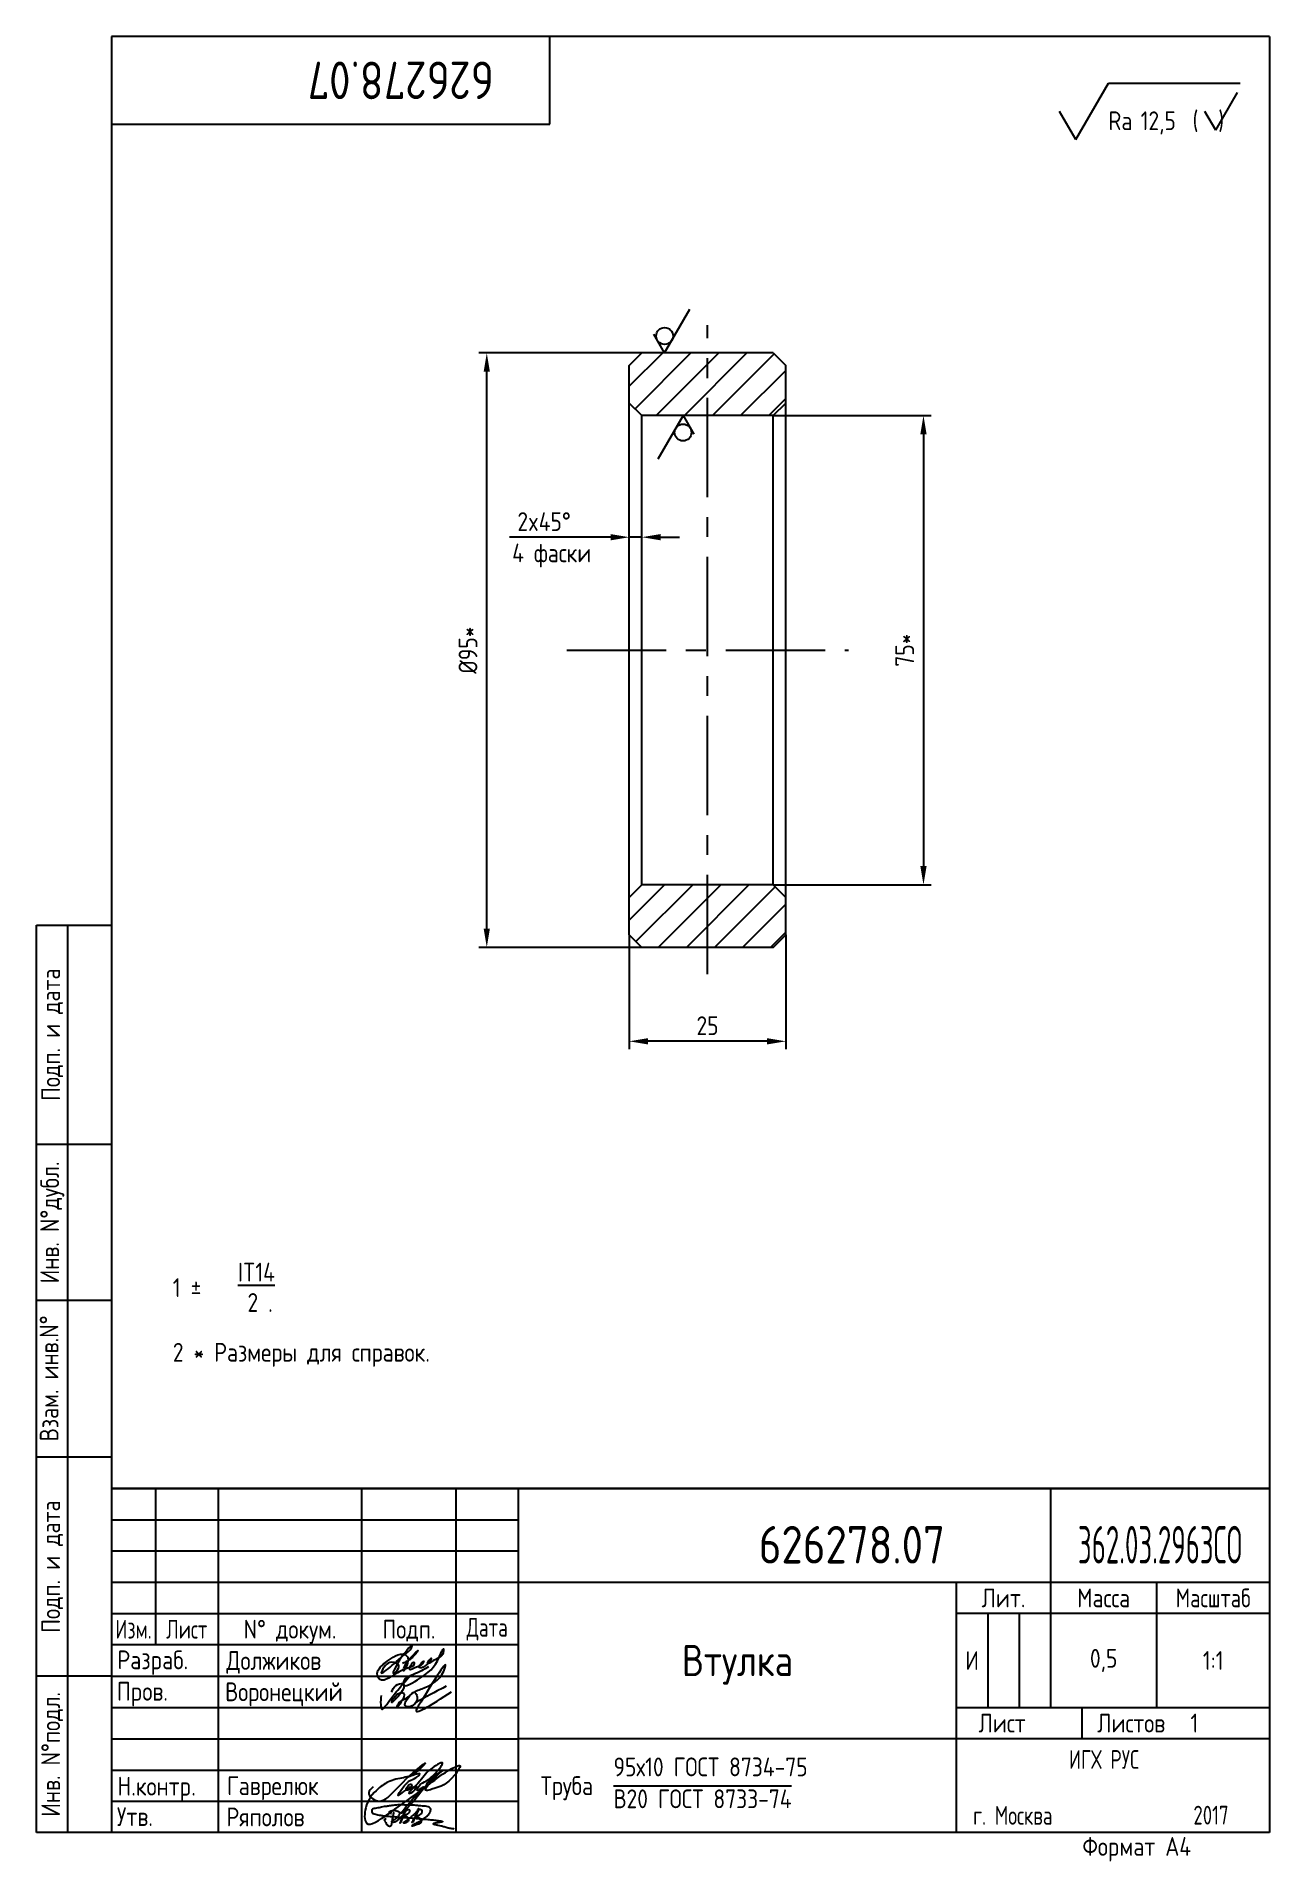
# Paper-space layout 'A3_protect' of a CAD drawing. Header units: millimetres. Extents: x 554 to 751, y 0 to 292.
# The model-space entities are those that its viewports show. They can reach past a viewport. Long polylines and large blocks are cut down to what shows.
import ezdxf
from ezdxf.enums import TextEntityAlignment as Align

# ---------------------------------------------------------------- set-up
doc = ezdxf.new("R2010")
doc.units = ezdxf.units.MM
doc.header["$LTSCALE"] = 0.5
doc.linetypes.add('CENTER', pattern=[50.8, 31.75, -6.35, 6.35, -6.35])
for name, color, linetype in [('Bord', 1, 'Continuous'), ('Cen', 5, 'CENTER'), ('Cont', 6, 'Continuous'), ('Dim', 7, 'Continuous'), ('Hatch', 2, 'Continuous'), ('Text', 3, 'Continuous'), ('Textb', 6, 'Continuous'), ('Vporti', 7, 'Continuous')]:
    doc.layers.add(name, color=color, linetype=linetype)
doc.layers.get('Vporti').off()
doc.styles.add('Style1', font='romans.shx', dxfattribs={"width": 0.8})
doc.dimstyles.new('Lin', dxfattribs={"dimtxt": 3, "dimasz": 3, "dimexe": 1.25, "dimexo": 0, "dimgap": 1.5, "dimtad": 1, "dimtxsty": 'Style1', "dimcen": 2.5, "dimclrt": 3, "dimadec": 0, "dimazin": 0, "dimtfac": 1, "dimtmove": 0, "dimatfit": 3, "dimldrblk": 'DOT', "dimfxl": 1, "dimarcsym": 0})
doc.dimstyles.new('Lin$0', dxfattribs={"dimtxt": 3, "dimasz": 3, "dimexe": 1.25, "dimexo": 0, "dimgap": 1, "dimtad": 1, "dimdec": 3, "dimtxsty": 'Style1', "dimcen": 2.5, "dimclrt": 3, "dimadec": 0, "dimazin": 0, "dimtfac": 1, "dimtdec": 3, "dimtmove": 0, "dimatfit": 3, "dimldrblk": 'DOT', "dimfxl": 1, "dimarcsym": 0})

# ---------------------------------------------------------------- blocks, each defined once
blk = doc.blocks.new('A4')
at = {"layer": 'Bord'}
for p, q in [((20, 55), (85, 55)), ((20, 50), (85, 50)), ((20, 45), (85, 45)), ((160, 40), (160, 25)), ((165, 40), (165, 25)), ((20, 30), (85, 30)), ((20, 25), (85, 25)), ((20, 20), (85, 20)), ((20, 15), (85, 15)), ((20, 10), (85, 10))]:
    blk.add_line(p, q, dxfattribs=at)
at = {"layer": 'Cont'}
for p, q in [((205, 292), (20, 292)), ((20, 292), (20, 5)), ((90, 278), (90, 292)), ((205, 292), (205, 5)), ((20, 278), (90, 278)), ((8, 5), (8, 150)), ((8, 150), (20, 150)), ((13, 5), (13, 150)), ((8, 115), (20, 115)), ((20, 90), (8, 90)), ((20, 65), (8, 65)), ((205, 60), (20, 60)), ((20, 60), (205, 60)), ((27, 60), (27, 35)), ((37, 60), (37, 5)), ((60, 5), (60, 60)), ((75, 60), (75, 5)), ((85, 5), (85, 60)), ((170, 60), (170, 25)), ((85, 45), (205, 45)), ((155, 5), (155, 45)), ((187, 25), (187, 45)), ((20, 40), (85, 40)), ((205, 40), (155, 40)), ((85, 35), (20, 35)), ((20, 30), (8, 30)), ((155, 25), (205, 25)), ((175, 25), (175, 20)), ((205, 20), (85, 20)), ((20, 5), (8, 5)), ((205, 5), (20, 5))]:
    blk.add_line(p, q, dxfattribs=at)
at = {"layer": 'Text', "style": 'Style1', "width": 0.8}
for s, p in [('Подп. и дата', (10.5, 132.5)), ('Инв. N%%dдубл.', (10.5, 102.5)), ('Взам. инв.N%%d ', (10, 78.38)), ('Подп. и дата', (10.5, 47.5)), ('Инв. N%%dподл.', (10.5, 17.5))]:
    blk.add_text(s, height=3, rotation=90, dxfattribs=at).set_placement(p, align=Align.MIDDLE)
at = {"layer": 'Text', "style": 'Style1'}
for s, width, p in [('Лит.', 0.8, (162.5, 42.5)), ('Масса', 0.8, (178.5, 42.5)), ('Масштаб', 0.75, (196, 42.5)), ('Изм.', 0.7, (23.5, 37.5)), ('Лист', 0.7, (32, 37.5)), ('N%%d докум.', 0.8, (48.5, 37.5)), ('Подп.', 0.8, (67.5, 37.5)), ('Лист', 0.8, (162.27, 22.5)), ('Листов', 0.8, (182.9, 22.5))]:
    blk.add_text(s, height=3, dxfattribs=dict(at, width=width)).set_placement(p, align=Align.MIDDLE_CENTER)
at = {"layer": 'Text', "style": 'Style1', "width": 0.7}
for s, p in [('Дата', (80, 37.5)), ('ИГХ РУС', (178.57, 16.69))]:
    blk.add_text(s, height=3, dxfattribs=at).set_placement(p, align=Align.MIDDLE)
at = {"layer": 'Text', "style": 'Style1'}
for s, width, p in [('Разpаб.', 0.8, (20.92, 31.1)), ('Пpов.', 0.8, (20.84, 26.08)), ('Н.контp.', 0.8, (20.92, 10.92)), ('Утв.', 0.8, (20.84, 6.06)), ('г. Москва', 0.7, (157.64, 6.25)), ('Фоpмат А4', 0.8, (175.11, 1.29))]:
    blk.add_text(s, height=3, dxfattribs=dict(at, width=width)).set_placement(p)
for tag, p, width in [('ФИО', (39, 31), 0.8), ('ФИО', (39, 26), 0.8), ('ГОСТ_СОРТАМЕНТА', (98.19, 14), 0.8), ('ФИО', (39, 11), 0.8), ('ФИО', (39, 6), 0.8), ('2017', (192.85, 6.29), 0.7)]:
    blk.add_attdef(tag, p, '', height=3, dxfattribs=dict(at, width=width))
at = {"layer": 'Text', "style": 'Style1', "width": 0.8}
for tag, p in [('И', (157.49, 32.5)), ('700', (178.5, 32.5)), ('1:20', (196, 32.5))]:
    blk.add_attdef(tag, text='', height=3, dxfattribs=at).set_placement(p, align=Align.MIDDLE)
blk.add_attdef('Сборочный_чертеж', text='', height=3, dxfattribs=at).set_placement((120, 21.3), align=Align.CENTER)
for tag, p in [('1', (171.12, 22.5)), ('2', (193, 22.5))]:
    blk.add_attdef(tag, text='', height=3, dxfattribs=at).set_placement(p, align=Align.MIDDLE_CENTER)
blk.add_attdef('ЛИСТ', text='', height=3, dxfattribs=at).set_placement((85.99, 12.5), align=Align.MIDDLE_LEFT)
at = {"layer": 'Text', "style": 'Style1', "width": 0.7}
blk.add_attdef('%%OГОСТ_ТЕХ._ТРЕБОВАНИЙ', text='', height=3, dxfattribs=at).set_placement((98.19, 8), align=Align.BOTTOM_LEFT)
at = {"layer": 'Textb', "style": 'Style1', "width": 0.8}
blk.add_attdef('1234567', (81, 290), '', height=6, rotation=180, dxfattribs=at)
blk.add_attdef('1234567', (123.4, 48), '', height=6, dxfattribs=at)
for tag, height, p in [('123ХЯ', 6, (183.62, 48)), ('НАИМЕНОВАНИЕ', 5, (120, 30))]:
    blk.add_attdef(tag, text='', height=height, dxfattribs=at).set_placement(p, align=Align.CENTER)
blk = doc.blocks.new('A$C314368CF')
at = {"layer": 'Text'}
for q in [(7.18, 6), (1.98, 3)]:
    blk.add_line((3.72, 0), q, dxfattribs=at)
at = {"layer": 'Text', "style": 'Style1', "width": 0.8}
blk.add_text('(  )', height=3, dxfattribs=at).set_placement((0, 0))
blk = doc.blocks.new('sherISO_18')
at = {"layer": 'Cont'}
for p, q in [((-30.94, -16.46), (-25.74, -7.46)), ((-25.74, -7.46), (-4.67, -7.46)), ((-30.94, -16.46), (-33.54, -11.96))]:
    blk.add_line(p, q, dxfattribs=at)
blk.add_blockref('A$C314368CF', (-12.3, -14.96))
at = {"layer": 'Textb', "style": 'Style1', "width": 0.8}
blk.add_text('Ra', height=3, dxfattribs=at).set_placement((-25.74, -14.96))
blk.add_attdef('12,5', (-20.6, -14.96), '', height=3, dxfattribs=at)
blk = doc.blocks.new('*D42')
at = {"layer": 'Defpoints', "color": 0, "transparency": 16777216}
for p in [(-739.84, 4595.26), (-741.84, 4585.26), (-739.84, 4585.26)]:
    blk.add_point(p, dxfattribs=at)
at = {"layer": 'Dim', "color": 0, "lineweight": -2, "transparency": 16777216}
for p, q in [((-741.84, 4585.26), (-741.84, 4596.51)), ((-739.84, 4585.26), (-739.84, 4596.51)), ((-744.84, 4595.26), (-760.96, 4595.26)), ((-739.84, 4595.26), (-741.84, 4595.26)), ((-736.84, 4595.26), (-733.84, 4595.26))]:
    blk.add_line(p, q, dxfattribs=at)
at = {"layer": 'Dim', "color": 0, "transparency": 16777216}
for points in [[(-744.84, 4595.76), (-744.84, 4594.76), (-741.84, 4595.26)], [(-736.84, 4595.76), (-736.84, 4594.76), (-739.84, 4595.26)]]:
    blk.add_solid(points, dxfattribs=at)
at = {"layer": 'Dim', "color": 3, "transparency": 16777216, "insert": (-755.45, 4597.76), "char_height": 3, "attachment_point": 5, "style": 'Style1'}
blk.add_mtext('2x45°', dxfattribs=at)
blk = doc.blocks.new('_Dot')
at = {"color": 0, "linetype": 'ByBlock', "lineweight": -2}
blk.add_line((-0.5, 0), (-1, 0), dxfattribs=at)
at = {"color": 0, "linetype": 'ByBlock', "const_width": 0.5}
blk.add_lwpolyline([(-0.25, 0, 1), (0.25, 0, 1)], format="xyb", close=True, dxfattribs=at)
blk = doc.blocks.new('*D43')
at = {"layer": 'Defpoints', "color": 0, "transparency": 16777216}
for p in [(-741.84, 4531.71), (-716.84, 4531.71), (-741.84, 4514.71)]:
    blk.add_point(p, dxfattribs=at)
at = {"layer": 'Dim', "color": 0, "lineweight": -2, "transparency": 16777216}
for p, q in [((-741.84, 4531.71), (-741.84, 4513.46)), ((-716.84, 4531.71), (-716.84, 4513.46)), ((-719.84, 4514.71), (-738.84, 4514.71))]:
    blk.add_line(p, q, dxfattribs=at)
at = {"layer": 'Dim', "color": 0, "transparency": 16777216}
for points in [[(-738.84, 4515.21), (-738.84, 4514.21), (-741.84, 4514.71)], [(-719.84, 4515.21), (-719.84, 4514.21), (-716.84, 4514.71)]]:
    blk.add_solid(points, dxfattribs=at)
at = {"layer": 'Dim', "color": 3, "transparency": 16777216, "insert": (-729.34, 4517.21), "char_height": 3, "attachment_point": 5, "style": 'Style1'}
blk.add_mtext('25', dxfattribs=at)
blk = doc.blocks.new('*D44')
at = {"layer": 'Defpoints', "color": 0, "transparency": 16777216}
for p in [(-764.61, 4624.71), (-739.84, 4624.71), (-739.84, 4529.71)]:
    blk.add_point(p, dxfattribs=at)
at = {"layer": 'Dim', "color": 0, "lineweight": -2, "transparency": 16777216}
for p, q in [((-739.84, 4624.71), (-765.86, 4624.71)), ((-764.61, 4532.71), (-764.61, 4621.71)), ((-739.84, 4529.71), (-765.86, 4529.71))]:
    blk.add_line(p, q, dxfattribs=at)
at = {"layer": 'Dim', "color": 0, "transparency": 16777216}
for points in [[(-765.11, 4621.71), (-764.11, 4621.71), (-764.61, 4624.71)], [(-765.11, 4532.71), (-764.11, 4532.71), (-764.61, 4529.71)]]:
    blk.add_solid(points, dxfattribs=at)
at = {"layer": 'Dim', "color": 3, "transparency": 16777216, "insert": (-767.61, 4577.21), "char_height": 3, "attachment_point": 5, "rotation": 90, "style": 'Style1'}
blk.add_mtext('%%c95*', dxfattribs=at)
blk = doc.blocks.new('sherISO_09')
at = {"layer": 'Text'}
for q in [(4.04, 7), (-1.73, 3)]:
    blk.add_line((0, 0), q, dxfattribs=at)
blk.add_circle((0, 2.71), 1.35, dxfattribs=at)
blk = doc.blocks.new('*D48')
at = {"layer": 'Defpoints', "color": 0, "transparency": 16777216}
for p in [(-718.84, 4614.71), (-718.84, 4539.71), (-694.84, 4539.71)]:
    blk.add_point(p, dxfattribs=at)
at = {"layer": 'Dim', "color": 0, "lineweight": -2, "transparency": 16777216}
for p, q in [((-718.84, 4614.71), (-693.59, 4614.71)), ((-694.84, 4611.71), (-694.84, 4542.71)), ((-718.84, 4539.71), (-693.59, 4539.71))]:
    blk.add_line(p, q, dxfattribs=at)
at = {"layer": 'Dim', "color": 0, "transparency": 16777216}
for points in [[(-695.34, 4611.71), (-694.34, 4611.71), (-694.84, 4614.71)], [(-695.34, 4542.71), (-694.34, 4542.71), (-694.84, 4539.71)]]:
    blk.add_solid(points, dxfattribs=at)
at = {"layer": 'Dim', "color": 3, "transparency": 16777216, "insert": (-697.84, 4577.21), "char_height": 3, "attachment_point": 5, "rotation": 90, "style": 'Style1'}
blk.add_mtext('75*', dxfattribs=at)

msp = doc.modelspace()

# ---------------------------------------------------------------- hatches: boundary and pattern name
at = {"layer": 'Hatch'}
h = msp.add_hatch(dxfattribs=at)
h.set_pattern_fill('ANSI31', color=256, style=0)
h.paths.add_polyline_path([(-739.8359, 4624.7064), (-741.8359, 4622.7064), (-741.8359, 4616.7064), (-739.8359, 4614.7064), (-718.8359, 4614.7064), (-716.8359, 4616.7064), (-716.8359, 4622.7064), (-718.8359, 4624.7064)])
h.paths.add_polyline_path([(-739.8359, 4539.7065), (-741.8359, 4537.7065), (-741.8359, 4531.7065), (-739.8359, 4529.7065), (-718.8359, 4529.7065), (-716.8359, 4531.7065), (-716.8359, 4537.7065), (-718.8359, 4539.7065)])

# ---------------------------------------------------------------- linework, layer by layer
at = {"layer": 'Cen'}
for p, q in [((-729.3359, 4525.4458), (-729.3359, 4629.162)), ((-751.8359, 4577.2065), (-706.8359, 4577.2065))]:
    msp.add_line(p, q, dxfattribs=at)
at = {"layer": 'Cont'}
for p, q in [((-741.8359, 4622.7064), (-739.8359, 4624.7064)), ((-741.8359, 4531.7065), (-741.8359, 4622.7064)), ((-718.8359, 4624.7064), (-739.8359, 4624.7064)), ((-718.8359, 4624.7064), (-716.8359, 4622.7064)), ((-716.8359, 4531.7065), (-716.8359, 4622.7064)), ((-739.8359, 4614.7064), (-741.8359, 4616.7064)), ((-718.8359, 4614.7064), (-716.8359, 4616.7064)), ((-718.8359, 4614.7064), (-739.8359, 4614.7064)), ((-739.8359, 4539.7065), (-739.8359, 4614.7064)), ((-718.8359, 4539.7065), (-718.8359, 4614.7064)), ((-739.8359, 4539.7065), (-741.8359, 4537.7065)), ((-718.8359, 4539.7065), (-739.8359, 4539.7065)), ((-718.8359, 4539.7065), (-716.8359, 4537.7065)), ((-739.8359, 4529.7065), (-741.8359, 4531.7065)), ((-718.8359, 4529.7065), (-739.8359, 4529.7065)), ((-718.8359, 4529.7065), (-716.8359, 4531.7065))]:
    msp.add_line(p, q, dxfattribs=at)

# ---------------------------------------------------------------- block references
at = {"layer": 'Cen'}
msp.add_blockref('sherISO_09', (-736.1916, 4624.7064), dxfattribs=at)
at = {"layer": 'Cen', "rotation": 180}
msp.add_blockref('sherISO_09', (-733.2523, 4614.7064), dxfattribs=at)

# ---------------------------------------------------------------- texts
at = {"layer": 'Text', "style": 'Style1', "width": 0.8}
msp.add_text('4 фаски', height=3, rotation=360, dxfattribs=at).set_placement((-760.5493, 4591.2551))

# ---------------------------------------------------------------- dimensions: what is measured, and where the dimension line sits
at = {"layer": 'Dim'}
dim = msp.add_linear_dim(base=(-764.6078, 4624.7064), p1=(-739.8359, 4529.7065), p2=(-739.8359, 4624.7064), angle=90, text='%%c<>*', dimstyle='Lin', dxfattribs=at)
dim.commit()
dim.dimension.update_dxf_attribs({"geometry": '*D44', "text_midpoint": (-767.6078, 4577.2065)})
dim = msp.add_linear_dim(base=(-694.8359, 4539.7065), p1=(-718.8359, 4614.7064), p2=(-718.8359, 4539.7065), angle=90, text='<>*', dimstyle='Lin$0', override={"dimgap": 1.5, "dimdec": 2, "dimtdec": 2}, dxfattribs=at)
dim.commit()
dim.dimension.update_dxf_attribs({"geometry": '*D48', "text_midpoint": (-697.8359, 4577.2065)})
dim = msp.add_linear_dim(base=(-739.8359, 4595.2551), p1=(-741.8359, 4585.2551), p2=(-739.8359, 4585.2551), text='<>x45°', dimstyle='Lin$0', dxfattribs=at)
dim.commit()
dim.dimension.update_dxf_attribs({"geometry": '*D42', "text_midpoint": (-755.4504, 4595.2551), "dimtype": 160})
dim = msp.add_linear_dim(base=(-741.8359, 4514.7065), p1=(-716.8359, 4531.7065), p2=(-741.8359, 4531.7065), angle=180, dimstyle='Lin$0', override={"dimarcsym": 1}, dxfattribs=at)
dim.commit()
dim.dimension.update_dxf_attribs({"geometry": '*D43', "text_midpoint": (-729.3359, 4517.2065)})

psp = doc.layouts.new('A3_protect')

# ---------------------------------------------------------------- linework, layer by layer
at = {"layer": 'Cont'}
psp.add_line((750.75, 291.98), (750.75, 4.98), dxfattribs=at)
at = {"layer": 'Text'}
for points, knots in [([(610.75, 30.66), (611.17, 31.58), (611.71, 32.76), (613.97, 35.33), (613.52, 34.16), (612.02, 33.13), (607.81, 29.02), (609.46, 31.77), (610.44, 32.45), (612, 31.76), (611.37, 30.95), (610.85, 30.26), (610.68, 30.53), (610.73, 30.61), (610.75, 30.66)], [0, 0, 0, 0, 4.062617, 5.226919, 5.800291, 6.663227, 11.774431, 12.938639, 14.11351, 15.354081, 16.396133, 16.918576, 17.03251, 17.182794, 17.182794, 17.182794, 17.182794]), ([(616.4, 31.45), (615.64, 31.03), (614.32, 30.3), (612.45, 29.72), (612.13, 27.79), (617.05, 30.89), (617.38, 31.5), (618.79, 34.52), (618.76, 33.09), (617.89, 32.96), (615.69, 31.49), (617.01, 33.24), (616.47, 31.73), (613.95, 30.62), (615.84, 32.79), (615.29, 31.59), (614.57, 31.62), (612.7, 30.38), (614.04, 32.64), (614.16, 31.54), (612.25, 31.1), (610.98, 30.27), (608.83, 28.92), (607.79, 30.65), (609.29, 32.07), (610.7, 33.03), (611.98, 33.67), (612.94, 33.26), (613.35, 32.27), (612.05, 29.95), (612.75, 32.24), (613.35, 32.69), (615, 34.5), (614.01, 33.05), (613.28, 32.51), (612.48, 32.12), (612.23, 31.99)], [0, 0, 0, 0, 2.703743, 4.672825, 5.02799, 7.955933, 13.437489, 13.883188, 14.189441, 16.413959, 17.478513, 18.47964, 18.959294, 20.910841, 22.003091, 22.470554, 23.533771, 24.710748, 26.01626, 26.201331, 27.488187, 30.382065, 32.258784, 33.069724, 35.439902, 37.010787, 38.612861, 39.32109, 39.818865, 41.83144, 42.782113, 44.494961, 45.867914, 46.467245, 48.290622, 49.101188, 49.101188, 49.101188, 49.101188]), ([(610.48, 27.47), (610.64, 27.85), (610.95, 28.6), (613.46, 29.16), (611.65, 26.71), (610.13, 25.38), (611.18, 27.37), (613.33, 27.44), (610.86, 24.14), (611.92, 26.35), (613.09, 26.25), (614.06, 27.75), (614.9, 26.37), (614.06, 25.04), (612.03, 25.03), (613.61, 27.44), (616.02, 28.11), (618.38, 29.39), (619.88, 33.82), (616.1, 27.29), (613.43, 23.15), (616.9, 25.42), (620.04, 27.47)], [0, 0, 0, 0, 1.213353, 2.399709, 5.497648, 5.861317, 7.611627, 8.43806, 10.837371, 11.583123, 13.461301, 14.534506, 15.162086, 17.217848, 17.944717, 20.123775, 21.948027, 26.460707, 27.144718, 34.52243, 35.159468, 41.304292, 41.304292, 41.304292, 41.304292]), ([(608.79, 26.91), (608.75, 26.46), (608.69, 25.8), (608.84, 24.26), (610.18, 26.16), (611.31, 27.59), (612.69, 29.2), (613.49, 30.14)], [0, 0, 0, 0, 1.523947, 2.237958, 3.351836, 5.856423, 9.374056, 9.374056, 9.374056, 9.374056]), ([(619.22, 28.36), (618.45, 27.97), (616.73, 27.1), (615.06, 26.15), (614.14, 25.62)], [0, 0, 0, 0, 2.587978, 5.77327, 5.77327, 5.77327, 5.77327]), ([(607.53, 12.28), (607.19, 11.98), (606.31, 11.17), (608.7, 9.31), (611.83, 12.56), (613.33, 14.18), (616.22, 16.4), (614.32, 14.32), (612.91, 13.8), (610.21, 13.41), (607.91, 11.75), (606.17, 9.71), (606.03, 5.19), (612.18, 9.56), (615.94, 12.17), (619.22, 14.87), (621.89, 16), (619.57, 12.67), (618.28, 12.35), (614.97, 11.29), (617.23, 13.72), (619.3, 15.44), (616.61, 13.63), (615.51, 11.53), (610.73, 6.41), (613.33, 9.89), (616.44, 13.11), (614.31, 11.31), (614.86, 12.64), (616.02, 13.16), (617.21, 14.02), (619.47, 16.87), (615.84, 14.76), (615.55, 13.45), (612.51, 10.85), (614.12, 11.54), (614.73, 12.77), (613.67, 11.99), (612.37, 11.46), (613.42, 13.11), (613.78, 12.39), (612.71, 11.93), (610.9, 10.18), (612.39, 12.41), (613.31, 13.37), (614.46, 13.69), (615.42, 14.72), (614.17, 14.24), (613.13, 13.84)], [0, 0, 0, 0, 1.17994, 3.087717, 5.863103, 12.338328, 12.854096, 14.088578, 16.834551, 19.302558, 21.570562, 25.210018, 27.650956, 31.348291, 40.129863, 44.562748, 45.223917, 46.979401, 51.214655, 52.099288, 55.323111, 56.227801, 58.471865, 60.028126, 65.752911, 68.466223, 71.038525, 71.934922, 72.780229, 73.495807, 76.028152, 77.999346, 80.11892, 83.1954, 85.334448, 86.270878, 87.060466, 88.110212, 88.803314, 89.989889, 90.197567, 90.706974, 92.884587, 94.19917, 96.055742, 97.375783, 97.753899, 99.636325, 99.636325, 99.636325, 99.636325]), ([(610.49, 7.97), (610.44, 7.98), (610.35, 8.01), (610.25, 8.1), (610.17, 8.18), (610.1, 8.29), (610.19, 8.38), (610.3, 8.44), (610.47, 8.49), (610.68, 8.53), (610.91, 8.55), (611.14, 8.52), (611.36, 8.47), (611.57, 8.38), (611.76, 8.24), (611.78, 8.02), (611.69, 7.87), (611.6, 7.7), (611.49, 7.54), (611.35, 7.38), (611.21, 7.22), (611.06, 7.13), (610.95, 7.03), (610.81, 6.96), (610.67, 6.91), (610.56, 6.85), (610.48, 6.81), (610.43, 6.75), (610.51, 6.7), (610.58, 6.69), (610.72, 6.67), (610.87, 6.67), (611.04, 6.72), (611.24, 6.79), (611.42, 6.94), (611.58, 7.12), (611.75, 7.25), (611.9, 7.41), (612.05, 7.53), (612.16, 7.64), (612.24, 7.74), (612.38, 7.89), (612.51, 8.13), (612.6, 8.28), (612.67, 8.56), (612.55, 8.26), (612.51, 8.04), (612.35, 7.69), (612.27, 7.41), (612.18, 7.17), (612.06, 6.91), (611.98, 6.72), (611.78, 6.38), (611.94, 6.77), (612.03, 7.05), (612.2, 7.34), (612.32, 7.6), (612.39, 7.79), (612.5, 8), (612.64, 8.18), (612.72, 8.35), (612.84, 8.49), (612.97, 8.64), (613.16, 8.7), (613.33, 8.63), (613.39, 8.47), (613.34, 8.3), (613.22, 8.11), (613.02, 7.97), (612.86, 7.83), (612.71, 7.77), (612.63, 7.73), (612.44, 7.69), (612.67, 7.67), (612.79, 7.6), (612.96, 7.53), (613.07, 7.4), (613.17, 7.27), (613.2, 7.14), (613.21, 6.97), (613.12, 6.8), (612.94, 6.66), (612.73, 6.54), (612.54, 6.46), (612.34, 6.52), (612.45, 6.7), (612.6, 6.76), (612.76, 6.87), (612.92, 6.96), (613.06, 7.06), (613.18, 7.14), (613.27, 7.21), (613.36, 7.29), (613.47, 7.37), (613.6, 7.47), (613.78, 7.62), (613.97, 7.79), (614.15, 7.97), (614.3, 8.09), (614.43, 8.21), (614.52, 8.34), (614.64, 8.44), (614.73, 8.57), (614.79, 8.68), (614.8, 8.87), (614.66, 8.69), (614.6, 8.54), (614.5, 8.29), (614.41, 8.06), (614.31, 7.82), (614.24, 7.58), (614.14, 7.38), (614.04, 7.15), (613.98, 6.94), (613.92, 6.74), (613.87, 6.63), (613.71, 6.59), (613.94, 6.94), (614.07, 7.14), (614.24, 7.47), (614.37, 7.69), (614.5, 7.92), (614.65, 8.2), (614.78, 8.49), (614.92, 8.67), (615.1, 8.78), (615.27, 8.61), (615.31, 8.41), (615.31, 8.23), (615.26, 8.06), (615.14, 7.93), (615, 7.82), (614.84, 7.71), (614.69, 7.63), (614.53, 7.59), (614.42, 7.57), (614.2, 7.58), (614.39, 7.54), (614.47, 7.5), (614.59, 7.48), (614.71, 7.44), (614.83, 7.41), (614.94, 7.32), (615.01, 7.22), (615.1, 7.11), (615.15, 6.99), (615.18, 6.86), (615.2, 6.73), (615.17, 6.59), (615.07, 6.48), (614.91, 6.37), (614.72, 6.33), (614.5, 6.26), (614.29, 6.15), (614.03, 6.08), (613.88, 6.04), (613.74, 6.02), (613.84, 6.18), (613.93, 6.24), (614.13, 6.39), (614.37, 6.49), (614.65, 6.64), (614.86, 6.76), (615.02, 6.84), (615.16, 6.93), (615.31, 7.03), (615.53, 7.18), (615.79, 7.36), (616.06, 7.55), (616.28, 7.72), (616.41, 7.89), (616.54, 8.04), (616.61, 8.2), (616.69, 8.34), (616.73, 8.52), (616.77, 8.73), (616.52, 9.08), (615.99, 9.19), (615.4, 9.23), (614.89, 9.26), (614.38, 9.34), (613.89, 9.36), (613.41, 9.34), (612.99, 9.38), (612.6, 9.38), (612.28, 9.41), (611.96, 9.43), (611.63, 9.42), (611.28, 9.39), (610.92, 9.34), (610.54, 9.28), (610.17, 9.26), (609.84, 9.21), (609.5, 9.12), (609.1, 9.14), (608.69, 8.97), (608.28, 8.95), (607.89, 8.84), (607.56, 8.8), (607.34, 8.66), (607.29, 8.43), (607.34, 8.2), (607.58, 7.98), (607.91, 7.93), (608.32, 7.8), (608.79, 7.75), (609.25, 7.65), (609.67, 7.62), (610.04, 7.61), (610.43, 7.54), (610.99, 7.54), (611.57, 7.43), (612.23, 7.47), (612.84, 7.36), (613.45, 7.32), (614.04, 7.31), (614.64, 7.22), (615.31, 7.15), (615.95, 7.14), (616.47, 7.06), (616.93, 7.03), (617.35, 7), (617.73, 6.92), (618.04, 6.89), (618.32, 6.84), (618.5, 6.83), (618.74, 6.74), (618.5, 6.66), (618.33, 6.63), (618.02, 6.58), (617.69, 6.52), (617.41, 6.51), (616.97, 6.35), (617.53, 6.27), (617.86, 6.19), (618.39, 6.07), (618.93, 5.95), (619.49, 5.75), (619.96, 5.68), (620.29, 5.63), (620.43, 5.61), (620.5, 5.6)], [0, 0, 0, 0, 0.153866, 0.270441, 0.388867, 0.510533, 0.592156, 0.71333, 0.90842, 1.11344, 1.349254, 1.61246, 1.782219, 2.047249, 2.291879, 2.451528, 2.651081, 2.806158, 3.017979, 3.227348, 3.462381, 3.633009, 3.75766, 3.920516, 4.080796, 4.214529, 4.291786, 4.349969, 4.397594, 4.50822, 4.594826, 4.799244, 4.954392, 5.128468, 5.437537, 5.632649, 5.842485, 6.094987, 6.293219, 6.410959, 6.551192, 6.687808, 7.022147, 7.294342, 7.425356, 7.52079, 7.946481, 8.313051, 8.59833, 8.833695, 9.090496, 9.427695, 9.601191, 9.883219, 10.093306, 10.673943, 10.798776, 10.974628, 11.287247, 11.486184, 11.648652, 11.848902, 12.027194, 12.25348, 12.40059, 12.537783, 12.716293, 12.91523, 13.208551, 13.438489, 13.549668, 13.67779, 13.77127, 13.930001, 14.029091, 14.272112, 14.434836, 14.547084, 14.739051, 14.830983, 15.061241, 15.268922, 15.500489, 15.788979, 15.879568, 16.024283, 16.221854, 16.418714, 16.593102, 16.783247, 16.91018, 17.018213, 17.135263, 17.278205, 17.430482, 17.620087, 17.979626, 18.191789, 18.388716, 18.565718, 18.714854, 18.857929, 19.039974, 19.171375, 19.283034, 19.400085, 19.618058, 19.882245, 20.150781, 20.377854, 20.649532, 20.89723, 21.042543, 21.40016, 21.557817, 21.667145, 21.752781, 21.926256, 22.412297, 22.813145, 22.961412, 23.171289, 23.607257, 23.940428, 24.110007, 24.291214, 24.48084, 24.697609, 24.904078, 25.034245, 25.218018, 25.407651, 25.573473, 25.787447, 25.930292, 26.051316, 26.18846, 26.285312, 26.406799, 26.52425, 26.630463, 26.793722, 26.898606, 27.029313, 27.171012, 27.314101, 27.419918, 27.580557, 27.709367, 27.829268, 28.024364, 28.266961, 28.41242, 28.705761, 28.989137, 29.187748, 29.233768, 29.332802, 29.529535, 29.667094, 30.039923, 30.332117, 30.61061, 30.769982, 30.856778, 31.109923, 31.313488, 31.656425, 32.066331, 32.296628, 32.49714, 32.710276, 32.891468, 33.014834, 33.177747, 33.444503, 33.618009, 34.409008, 34.914636, 35.419802, 35.95397, 36.458179, 36.88069, 37.388403, 37.738353, 38.034261, 38.353468, 38.693154, 39.037638, 39.391136, 39.787481, 40.203773, 40.488977, 40.784975, 41.26625, 41.668005, 42.070065, 42.499388, 42.869834, 43.079573, 43.213439, 43.554591, 43.717296, 44.153724, 44.506336, 45.019111, 45.587859, 45.90191, 46.270392, 46.703958, 47.093115, 47.952647, 48.44014, 49.079253, 49.808223, 50.268654, 50.851051, 51.604831, 52.298429, 52.776925, 53.1907, 53.661988, 54.042386, 54.348524, 54.616841, 54.853814, 54.983777, 55.126096, 55.333328, 55.613101, 56.008732, 56.315809, 56.59982, 56.87931, 57.399251, 57.889617, 58.432507, 59.066698, 59.660314, 59.862668, 60.07277, 60.07277, 60.07277, 60.07277]), ([(609.63, 7.13), (609.58, 7.12), (609.49, 7.11), (609.37, 7.08), (609.25, 6.98), (609.39, 6.85), (609.45, 6.71), (609.58, 6.53), (609.7, 6.32), (609.88, 6.14), (610.03, 6.04), (610.17, 6), (610.34, 6.03), (610.45, 6.15), (610.53, 6.39), (610.57, 6.68), (610.63, 7), (610.66, 7.27), (610.7, 7.52), (610.78, 7.79), (610.82, 8.03), (610.86, 8.19), (610.87, 8.24)], [0, 0, 0, 0, 0.15847, 0.269731, 0.363591, 0.555514, 0.688037, 0.848606, 1.204359, 1.433632, 1.58673, 1.729549, 1.880686, 2.057874, 2.19169, 2.63505, 2.928153, 3.184121, 3.441863, 3.696117, 4.025873, 4.178055, 4.178055, 4.178055, 4.178055])]:
    psp.add_open_spline(points, degree=3, knots=knots, dxfattribs=at)

# ---------------------------------------------------------------- block references
ref = psp.add_blockref('A4', (545.75, -0.02))
ref.add_attrib('ФИО', 'Должиков', (584.09, 30.98), dxfattribs={"layer": 'Text', "height": 3, "style": 'Style1', "width": 0.8})
ref.add_attrib('ФИО', 'Воронецкий', (583.88, 25.98), dxfattribs={"layer": 'Text', "height": 3, "style": 'Style1', "width": 0.8})
ref.add_attrib('ФИО', 'Гаврелюк', (584.18, 10.98), dxfattribs={"layer": 'Text', "height": 3, "style": 'Style1', "width": 0.8})
ref.add_attrib('ФИО', 'Ряполов', (584.09, 5.98), dxfattribs={"layer": 'Text', "height": 3, "style": 'Style1', "width": 0.8})
ref.add_attrib('123ХЯ', '362.03.2963СО', dxfattribs={"layer": 'Textb', "height": 6, "style": 'Style1', "width": 0.5}).set_placement((733.25, 47.98), align=Align.CENTER)
ref.add_attrib('1234567', '626278.07', (669.14, 47.98), dxfattribs={"layer": 'Textb', "height": 6, "style": 'Style1', "width": 0.8})
ref.add_attrib('НАИМЕНОВАНИЕ', 'Втулка', dxfattribs={"layer": 'Textb', "height": 5, "style": 'Style1', "width": 0.8}).set_placement((665.75, 29.98), align=Align.CENTER)
ref.add_attrib('ЛИСТ', 'Труба', dxfattribs={"layer": 'Text', "height": 3, "style": 'Style1', "width": 0.8}).set_placement((634.31, 12.48), align=Align.MIDDLE_LEFT)
ref.add_attrib('ГОСТ_СОРТАМЕНТА', '95х10 ГОСТ 8734-75', (645.93, 13.98), dxfattribs={"layer": 'Text', "height": 3, "style": 'Style1', "width": 0.8})
ref.add_attrib('%%OГОСТ_ТЕХ._ТРЕБОВАНИЙ', '%%OВ20 ГОСТ 8733-74', dxfattribs={"layer": 'Text', "height": 3, "style": 'Style1', "width": 0.8}).set_placement((645.93, 7.98), align=Align.BOTTOM_LEFT)
ref.add_attrib('И', 'И', dxfattribs={"layer": 'Text', "height": 3, "style": 'Style1', "width": 0.8}).set_placement((703.23, 32.48), align=Align.MIDDLE)
ref.add_attrib('700', '0,5', dxfattribs={"layer": 'Text', "height": 3, "style": 'Style1', "width": 0.8}).set_placement((724.25, 32.48), align=Align.MIDDLE)
ref.add_attrib('1:20', '1:1', dxfattribs={"layer": 'Text', "height": 3, "style": 'Style1', "width": 0.8}).set_placement((741.75, 32.48), align=Align.MIDDLE)
ref.add_attrib('2', '1', dxfattribs={"layer": 'Text', "height": 3, "style": 'Style1', "width": 0.8}).set_placement((738.75, 22.48), align=Align.MIDDLE_CENTER)
ref.add_attrib('200', '2017', (738.59, 6.27), dxfattribs={"layer": 'Text', "height": 3, "style": 'Style1', "width": 0.7})
ref.add_attrib('1234567', '626278.07', (626.75, 287.98), dxfattribs={"layer": 'Textb', "height": 6, "rotation": 180, "style": 'Style1', "width": 0.8})
at = {"layer": 'Cen'}
psp.add_blockref('sherISO_18', (750.75, 291.98), dxfattribs=at).add_auto_attribs({'12,5': '12,5'})

# ---------------------------------------------------------------- texts
at = {"layer": 'Text', "style": 'Style1', "width": 0.8}
for s, p in [('1 %%P', (575.53, 90.56)), ('%%uIT14', (585.93, 93.04)), ('2 .', (587.46, 88.19)), ('2 * Размеры для справок.', (575.53, 80.23))]:
    psp.add_text(s, height=3, dxfattribs=at).set_placement(p)

# ---------------------------------------------------------------- viewports
at = {"layer": 'Vporti'}
psp.add_viewport(center=(652.75, 185.79), size=(97.51, 166.633), view_center_point=(-737.5468, 4569.0776), view_height=166.63337, dxfattribs=at)

doc.saveas('drawing.dxf')
